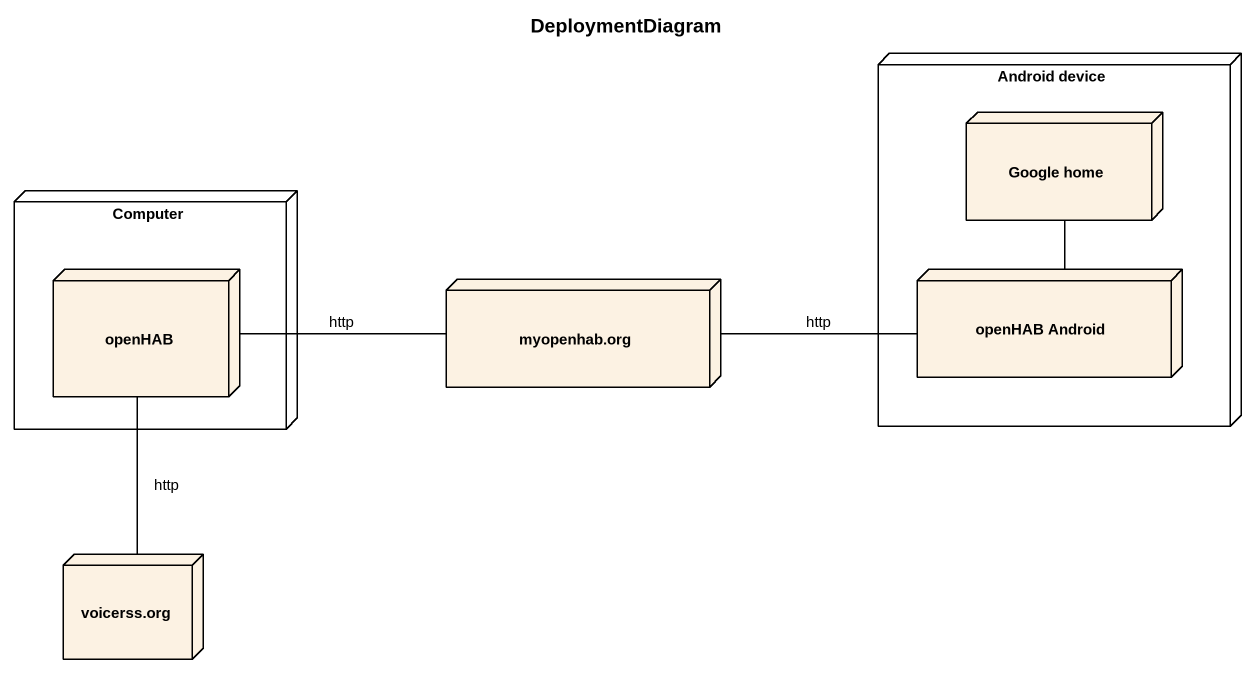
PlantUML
@startuml
title DeploymentDiagram
node "Android device" as Android_device {
  node "Google home" as Google_home
  node "openHAB Android" as openHAB_Android
}
node Computer {
  node openHAB
}
node "myopenhab.org" as myopenhab_org
node "voicerss.org" as voicerss_org
openHAB -right- myopenhab_org : http
openHAB -- voicerss_org : http
myopenhab_org -right- openHAB_Android : http
openHAB_Android -up- Google_home
@enduml
